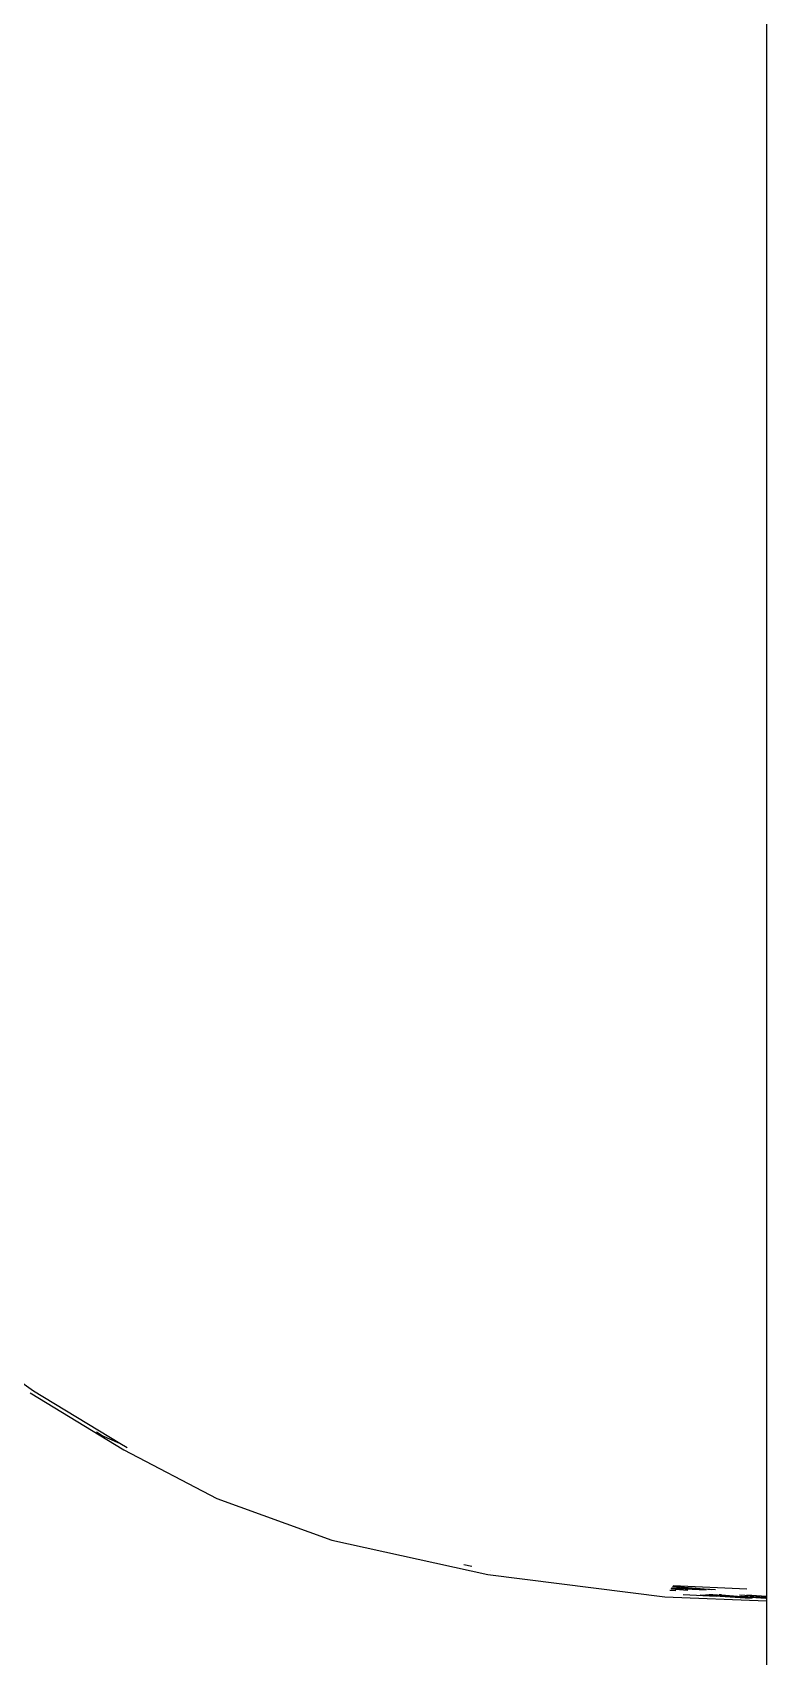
# Model space of a CAD drawing. Header units: millimetres. Extents: x -41292 to 298682, y -22072 to 33155.
# Drawn here: x 27766.2 to 27894.7, y 4213 to 4497 of the extents above; entities that cross this region are included whole.
import ezdxf

# ---------------------------------------------------------------- set-up
doc = ezdxf.new("R2010")
doc.units = ezdxf.units.MM

# ---------------------------------------------------------------- blocks, each defined once
blk = doc.blocks.new('AHSISHEUD')
for p, q in [((28522.05, 22346.22), (28522.05, 21871.54)), ((28393.76, 21907.49), (28384.52, 21914)), ((28393.16, 21907.19), (28409.56, 21897.19)), ((28408.87, 21898.35), (28393.76, 21907.49)), ((28405.77, 21899.69), (28404.77, 21900.32)), ((28408.87, 21898.35), (28405.77, 21899.69)), ((28410.16, 21897.59), (28408.87, 21898.35)), ((28409.56, 21897.19), (28425.86, 21888.69)), ((28425.86, 21888.69), (28445.96, 21881.39)), ((28445.96, 21881.39), (28473.26, 21875.39)), ((28470.49, 21876.79), (28469.09, 21877.11)), ((28473.26, 21875.39), (28504.26, 21871.49)), ((28473.68, 21876.15), (28473.65, 21876.16)), ((28506.15, 21872.53), (28505.13, 21872.59)), ((28508.27, 21872.59), (28505.28, 21872.82)), ((28511.47, 21872.69), (28505.38, 21872.99)), ((28511.1, 21872.84), (28505.45, 21873.09)), ((28511.1, 21872.84), (28505.6, 21873.33)), ((28505.71, 21873.5), (28518.62, 21872.92)), ((28513.23, 21871.54), (28507.47, 21871.87)), ((28510.4, 21871.85), (28518.29, 21871.35)), ((28512.39, 21872.72), (28511.1, 21872.84)), ((28513.14, 21872.75), (28511.1, 21872.84)), ((28511.37, 21871.85), (28512.02, 21871.84)), ((28512.63, 21871.84), (28512.02, 21871.84)), ((28512.02, 21871.84), (28518.29, 21871.35)), ((28512.63, 21871.84), (28522.05, 21871.28)), ((28521.87, 21871.21), (28512.63, 21871.84)), ((28514.17, 21871.83), (28513.75, 21871.83)), ((28514.17, 21871.83), (28517.68, 21871.58)), ((28522.05, 21871.51), (28517.32, 21871.81)), ((28517.68, 21871.58), (28522.05, 21871.28)), ((28522.05, 21871.31), (28517.68, 21871.58)), ((28522.05, 21871.54), (28518.58, 21871.8)), ((28504.26, 21871.49), (28522.05, 21870.81)), ((28518.29, 21871.35), (28519.52, 21871.3)), ((28522.05, 21871.54), (28522.05, 21871.51)), ((28522.05, 21871.51), (28522.05, 21871.31)), ((28522.05, 21871.31), (28522.05, 21871.28)), ((28522.05, 21871.28), (28522.05, 21870.81)), ((28522.05, 21870.81), (28522.05, 21406.67))]:
    blk.add_line(p, q)

msp = doc.modelspace()

# ---------------------------------------------------------------- block references
msp.add_blockref('AHSISHEUD', (-627.37, -17648.09))

doc.saveas('drawing.dxf')
